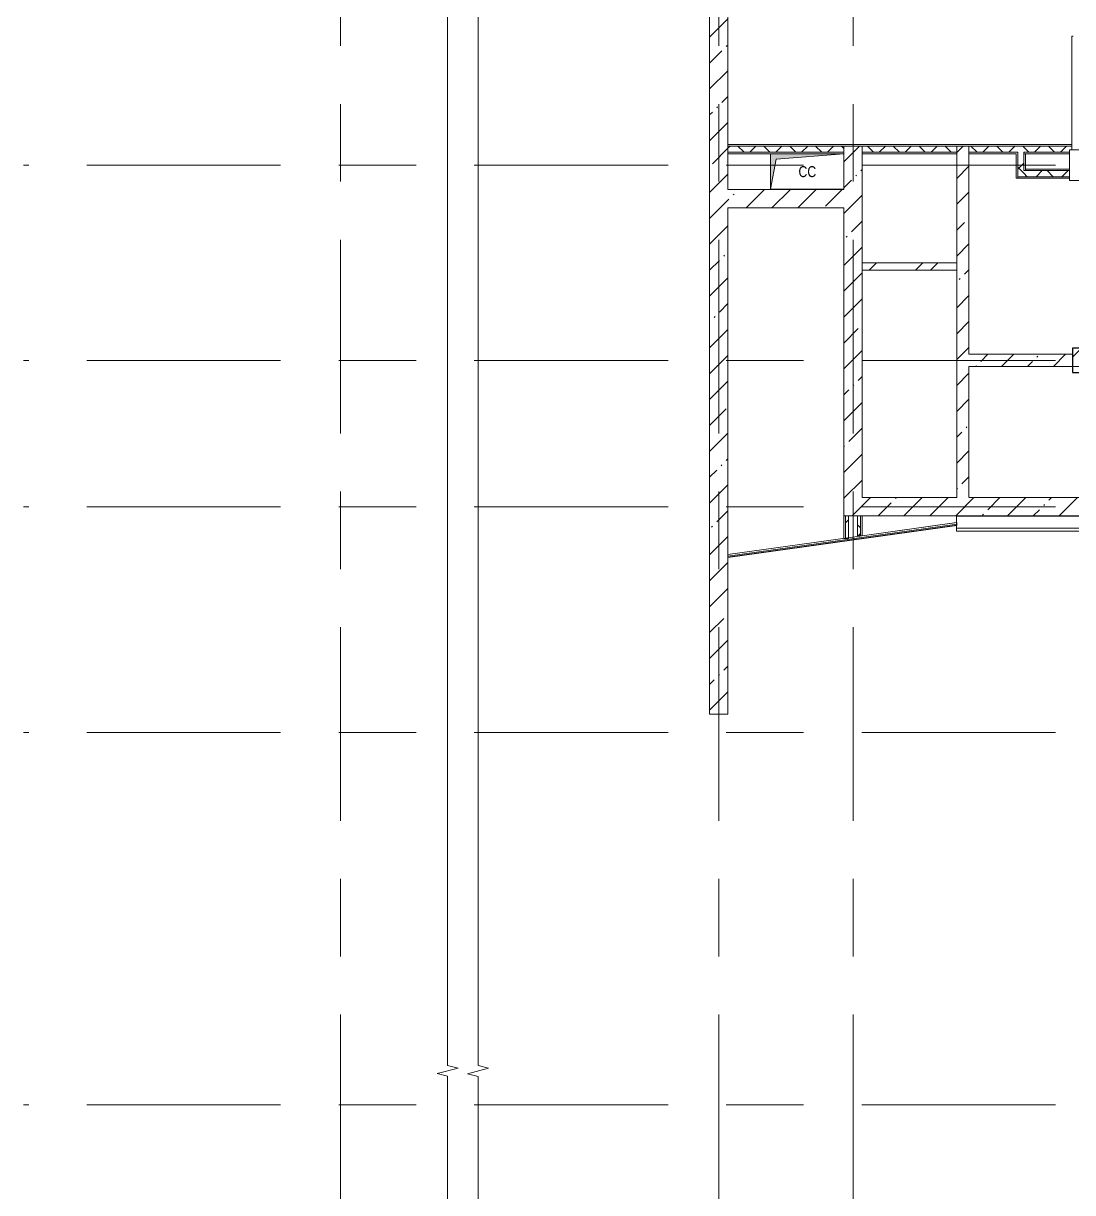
# Model space of a CAD drawing. Header units: millimetres. Extents: x 92932 to 275892, y -43515 to 30371.
# Drawn here: x 92932 to 110132, y -5123 to 14040 of the extents above; entities that cross this region are included whole.
import ezdxf

# ---------------------------------------------------------------- set-up
doc = ezdxf.new("R2010")
doc.units = ezdxf.units.MM
doc.linetypes.add('Осевые', pattern=[6350, 1270, -952.5, 3175, -952.5])
for name, color, linetype, lineweight in [('Колонны', 7, 'Continuous', 9), ('Колонны-1', 7, 'Continuous', 25), ('Обобщенные модели', 7, 'Continuous', 9), ('Общие ребра', 7, 'Continuous', 9), ('Оси-1', 7, 'Осевые', 9), ('Стены', 7, 'Continuous', 9), ('Стены-1', 7, 'Continuous', 18), ('Типовые аннотации', 7, 'Continuous', 9), ('Штриховка разреза-1', 7, 'Continuous', 9), ('Элементы узлов', 7, 'Continuous', 9), ('Элементы узлов-1', 7, 'Continuous', 5)]:
    doc.layers.add(name, color=color, linetype=linetype, lineweight=lineweight)
doc.layers.add('Обобщенные модели-2', color=7, linetype='Continuous', lineweight=9, true_color=0xffbc79)
doc.styles.add('Arial', font='Arial.ttf', dxfattribs={"width": 0.8, "height": 180})
pattern_1 = [(45, (0, 0), (-424.264, 424.264), [600, -100, 20, -100]), (45, (0, 424), (-424.264, 424.264), [])]
pattern_2 = [(45, (0, 0), (-212.132, 212.132), []), (135, (0, 0), (-212.132, -212.132), [])]

# ---------------------------------------------------------------- blocks, each defined once
blk = doc.blocks.new('Обобщенные модели 26 - Обобщенные модели 26-1197534-План 3-го этажа на отм_ _2_700')
at = {"layer": 'Обобщенные модели'}
for p, q in [((110582, 11967), (110082, 11967)), ((110082, 11967), (110082, 11467)), ((110582, 11467), (110582, 11967)), ((110082, 11467), (110582, 11467))]:
    blk.add_line(p, q, dxfattribs=at)
blk = doc.blocks.new('170_ОтверстиеПрямоугольноеВертикальное - 170_ОтверстиеПрямоугольноеВертикальное-5688922-План 3-го этажа на отм_ _2_700')
at = {"layer": 'Обобщенные модели'}
for p, q in [((-600, -290), (-600, 290)), ((-600, 290), (600, 290)), ((600, 290), (600, -290)), ((600, -290), (-600, -290))]:
    blk.add_line(p, q, dxfattribs=at)
blk = doc.blocks.new('Колонна 89 - Колонна 40-55-4749747-План 3-го этажа на отм_ _2_700')
at = {"layer": 'Колонны'}
h = blk.add_hatch(dxfattribs=at)
h.set_pattern_fill('FP_17', color=256, style=0, pattern_type=2)
h.set_pattern_definition([(45, (-32400, 15200), (-493.914, 493.914), []), (45, (-31906.1, 15200), (-493.914, 493.914), [873.125, -174.625, 6.706, -167.919])])
h.paths.add_polyline_path([(77732, 23517), (78132, 23517), (78132, 23917), (77732, 23917)], flags=0)
at = {"layer": 'Колонны-1'}
for p, q in [((78132, 23917), (77732, 23917)), ((77732, 23917), (77732, 23517)), ((78132, 23517), (78132, 23917)), ((77732, 23517), (78132, 23517))]:
    blk.add_line(p, q, dxfattribs=at)
blk = doc.blocks.new('Линия разрыва1 - М 200-4771509-План 3-го этажа на отм_ _2_700')
at = {"layer": 'Элементы узлов'}
for p, q in [((-88, 0), (-29546, 0)), ((-44, 170), (-88, 0)), ((45, -172), (-44, 170)), ((90, 0), (45, -172)), ((29546, 0), (90, 0))]:
    blk.add_line(p, q, dxfattribs=at)

msp = doc.modelspace()

# ---------------------------------------------------------------- hatches: boundary and pattern name
at = {"layer": 'Штриховка разреза-1'}
h = msp.add_hatch(dxfattribs=at)
h.set_pattern_fill('FP_1', color=256, style=0, pattern_type=2)
h.set_pattern_definition(pattern_1)
h.paths.add_polyline_path([(104181.6, 2717.1), (104481.6, 2717.1), (104481.6, 14367.1), (104475.6, 14367.1), (104475.6, 15867.1), (104481.6, 15867.1), (104481.6, 23567.1), (104181.6, 23566.1), (104181.6, 8517.1)], flags=0)
h = msp.add_hatch(dxfattribs=at)
h.set_pattern_fill('FP_2', color=256, style=0, pattern_type=2)
h.set_pattern_definition(pattern_2)
h.paths.add_polyline_path([(106681.6, 11927.1), (108231.6, 11927.1), (108231.6, 12027.1), (106681.6, 12027.1)], flags=0)
h.paths.add_polyline_path([(110081.6, 11927.1), (110081.6, 11967.1), (110116.6, 11967.1), (110116.6, 12027.1), (108431.6, 12027.1), (108431.6, 11927.1), (109331.6, 11927.1)], flags=0)
h.paths.add_polyline_path([(106381.6, 11927.1), (106381.6, 12027.1), (104481.6, 12027.1), (104481.6, 11927.1), (105144.5, 11927.1)], flags=0)
h = msp.add_hatch(dxfattribs=at)
h.set_pattern_fill('FP_1', color=256, style=0, pattern_type=2)
h.set_pattern_definition(pattern_1)
h.paths.add_polyline_path([(106381.6, 6267.1), (106681.6, 6267.1), (106681.6, 12027.1), (106381.6, 12027.1), (106381.6, 6784.1)], flags=0)
h = msp.add_hatch(dxfattribs=at)
h.set_pattern_fill('FP_1', color=256, style=0, pattern_type=2)
h.set_pattern_definition(pattern_1)
h.paths.add_polyline_path([(108231.6, 6267.1), (108431.6, 6269.1), (108431.6, 12027.1), (108231.6, 12027.1), (108231.6, 6784.1)], flags=0)
h = msp.add_hatch(dxfattribs=at)
h.set_pattern_fill('FP_2', color=256, style=0, pattern_type=2)
h.set_pattern_definition(pattern_2)
h.paths.add_polyline_path([(109231.6, 11527.1), (109331.6, 11527.1), (109331.6, 11927.1), (109231.6, 11927.1), (109231.6, 11902.1)], flags=0)
h = msp.add_hatch(dxfattribs=at)
h.set_pattern_fill('FP_2', color=256, style=0, pattern_type=2)
h.set_pattern_definition(pattern_2)
h.paths.add_polyline_path([(109356.6, 11527.1), (110081.6, 11527.1), (110081.6, 11627.1), (109331.6, 11627.1), (109331.6, 11527.1)], flags=0)
h = msp.add_hatch(dxfattribs=at)
h.set_pattern_fill('FP_1', color=256, style=0, pattern_type=2)
h.set_pattern_definition(pattern_1)
h.paths.add_polyline_path([(106381.6, 11017.1), (106381.6, 11317.1), (104481.6, 11317.1), (104481.6, 11017.1), (105144.5, 11017.1)], flags=0)
h = msp.add_hatch(dxfattribs=at)
h.set_pattern_fill('FP_12', color=256, style=0, pattern_type=2)
h.set_pattern_definition([(45, (0, 0), (-502.8943, 502.8943), []), (45, (0, 762), (-502.8943, 502.8943), [])])
h.paths.add_polyline_path([(108231.6, 9997.1), (108231.6, 10117.1), (106681.6, 10117.1), (106681.6, 9997.1)], flags=0)
h = msp.add_hatch(dxfattribs=at)
h.set_pattern_fill('FP_1', color=256, style=0, pattern_type=2)
h.set_pattern_definition(pattern_1)
h.paths.add_polyline_path([(110131.6, 8417.1), (110131.6, 8617.1), (108431.6, 8617.1), (108431.6, 8417.1)], flags=0)
h = msp.add_hatch(dxfattribs=at)
h.set_pattern_fill('FP_1', color=256, style=0, pattern_type=2)
h.set_pattern_definition(pattern_1)
h.paths.add_polyline_path([(128207.3, 5967.1), (128781.6, 5967.1), (128781.6, 6267.1), (106381.6, 6267.1), (106381.6, 5967.1), (128182.5, 5967.1)], flags=0)
h = msp.add_hatch(dxfattribs=at)
h.set_pattern_fill('FP_2', color=256, style=0, pattern_type=2)
h.set_pattern_definition(pattern_2)
h.paths.add_polyline_path([(106456.6, 5599.5), (106456.6, 5967.1), (106406.6, 5967.1), (106406.6, 5599.5)], flags=0)
h = msp.add_hatch(dxfattribs=at)
h.set_pattern_fill('FP_2', color=256, style=0, pattern_type=2)
h.set_pattern_definition(pattern_2)
h.paths.add_polyline_path([(106656.6, 5641.6), (106656.6, 5967.1), (106606.6, 5967.1), (106606.6, 5641.6)], flags=0)
at = {"layer": 'Элементы узлов-1'}
msp.add_hatch(color=256, dxfattribs=at).paths.add_polyline_path([(105181.6, 11322.1), (105270.6, 11813.1), (106381.6, 11902.1), (105181.6, 11902.1)], flags=0)

# ---------------------------------------------------------------- linework, layer by layer
at = {"layer": 'Обобщенные модели-2'}
for p, q in [((106381.6, 11902.1), (105181.6, 11902.1)), ((105181.6, 11902.1), (105181.6, 11322.1)), ((106381.6, 11322.1), (106381.6, 11902.1)), ((105181.6, 11322.1), (106381.6, 11322.1))]:
    msp.add_line(p, q, dxfattribs=at)
at = {"layer": 'Общие ребра'}
for p, q in [((104181.6, 23566.1), (104181.6, 8517.1)), ((104481.6, 12052.1), (104481.6, 12027.1)), ((104481.6, 12027.1), (106381.6, 12027.1)), ((104481.6, 12027.1), (104481.6, 11927.1)), ((104481.6, 11927.1), (104481.6, 11902.1)), ((104481.6, 11927.1), (106381.6, 11927.1)), ((106381.6, 12027.1), (106681.6, 12027.1)), ((106381.6, 11927.1), (106381.6, 12027.1)), ((106381.6, 12027.1), (106681.6, 12027.1)), ((106381.6, 11902.1), (106381.6, 11927.1)), ((106681.6, 11927.1), (106681.6, 12027.1)), ((106681.6, 12027.1), (108231.6, 12027.1)), ((106681.6, 11902.1), (106681.6, 11927.1)), ((106681.6, 11927.1), (108231.6, 11927.1)), ((108231.6, 12027.1), (108431.6, 12027.1)), ((108231.6, 11927.1), (108231.6, 12027.1)), ((108231.6, 12027.1), (108431.6, 12027.1)), ((108231.6, 11902.1), (108231.6, 11927.1)), ((108431.6, 11927.1), (108431.6, 12027.1)), ((108431.6, 12027.1), (110116.6, 12027.1)), ((108431.6, 11902.1), (108431.6, 11927.1)), ((108431.6, 11927.1), (109231.6, 11927.1)), ((109231.6, 11902.1), (109231.6, 11927.1)), ((109231.6, 11902.1), (109231.6, 11527.1)), ((109331.6, 11927.1), (110081.6, 11927.1)), ((109331.6, 11902.1), (109331.6, 11927.1)), ((109356.6, 11902.1), (109331.6, 11902.1)), ((109331.6, 11902.1), (109331.6, 11627.1)), ((109331.6, 11527.1), (109231.6, 11527.1)), ((109231.6, 11502.1), (109231.6, 11527.1)), ((109231.6, 11527.1), (109231.6, 11502.1)), ((109356.6, 11627.1), (109331.6, 11627.1)), ((109356.6, 11527.1), (109331.6, 11527.1)), ((109356.6, 11652.1), (109356.6, 11627.1)), ((110081.6, 11627.1), (109356.6, 11627.1)), ((110081.6, 11527.1), (109356.6, 11527.1)), ((104481.6, 5333.6), (104481.6, 11015.1)), ((106681.6, 10117.1), (106681.6, 9997.1)), ((108231.6, 9997.1), (108231.6, 10117.1)), ((104181.6, 8517.1), (104181.6, 2717.1)), ((108431.6, 8417.1), (108431.6, 8415.1)), ((111066.9, 6267.1), (108433.6, 6267.1)), ((106406.6, 5599.5), (106406.6, 5967.1)), ((106656.6, 5641.6), (106656.6, 5967.1)), ((108225.6, 5967.1), (108229.6, 5967.1)), ((127548.2, 5967.1), (108225.6, 5967.1)), ((127538.9, 5965.1), (108225.6, 5965.1)), ((108231.6, 5967.1), (128182.5, 5967.1)), ((108231.6, 5834.2), (104481.6, 5307.2)), ((108231.6, 5816.1), (104481.6, 5289)), ((108231.6, 5814), (104481.6, 5287)), ((106681.6, 5641.6), (108231.6, 5859.5)), ((108231.6, 5859.5), (106681.6, 5641.6)), ((128231.5, 5765.1), (108225.6, 5765.1)), ((128273.4, 5720.1), (108225.6, 5720.1)), ((104481.6, 5332.5), (104481.6, 5307.2)), ((104481.6, 5307.2), (104481.6, 5289)), ((104481.6, 5289), (104481.6, 5287)), ((104481.6, 5287), (104481.6, 5285))]:
    msp.add_line(p, q, dxfattribs=at)
at = {"layer": 'Оси-1'}
for p, q in [((98131.6, 25417.1), (98131.6, -41737.8)), ((104331.6, 25417.1), (104331.6, -41737.8)), ((106531.6, 25417.1), (106531.6, -41737.8)), ((150171.6, 11717.1), (92932.1, 11717.1)), ((150171.6, 8517.1), (92932.1, 8517.1)), ((150171.6, 6117.1), (92932.1, 6117.1)), ((150171.6, 2417.1), (92932.1, 2417.1)), ((150171.6, -3682.9), (92932.1, -3682.9))]:
    msp.add_line(p, q, dxfattribs=at)
at = {"layer": 'Стены'}
for p, q in [((104483.6, 12054.1), (110114.6, 12054.1)), ((110116.6, 12052.1), (104483.6, 12052.1))]:
    msp.add_line(p, q, dxfattribs=at)
at = {"layer": 'Стены-1'}
for p, q in [((104481.6, 12052.1), (104481.6, 14367.1)), ((110141.6, 13832.1), (110116.6, 13832.1)), ((110116.6, 13832.1), (110116.6, 11967.1)), ((110116.6, 12052.1), (104481.6, 12052.1)), ((104481.6, 11317.1), (104481.6, 11902.1)), ((104481.6, 11902.1), (106381.6, 11902.1)), ((106381.6, 11902.1), (106381.6, 11317.1)), ((106681.6, 10117.1), (106681.6, 11902.1)), ((106681.6, 11902.1), (108231.6, 11902.1)), ((108231.6, 11902.1), (108231.6, 10117.1)), ((108431.6, 8617.1), (108431.6, 11902.1)), ((108431.6, 11902.1), (109206.6, 11902.1)), ((109206.6, 11902.1), (109206.6, 11502.1)), ((109356.6, 11902.1), (110081.6, 11902.1)), ((109356.6, 11652.1), (109356.6, 11902.1)), ((110116.6, 11967.1), (110116.6, 12052.1)), ((110116.6, 11967.1), (110266.6, 11967.1)), ((109206.6, 11502.1), (109231.6, 11502.1)), ((109231.6, 11502.1), (109356.6, 11502.1)), ((110081.6, 11652.1), (109356.6, 11652.1)), ((109356.6, 11502.1), (110081.6, 11502.1)), ((110081.6, 11502.1), (110081.6, 11652.1)), ((106381.6, 11317.1), (104481.6, 11317.1)), ((104481.6, 11015.1), (104481.6, 11017.1)), ((104481.6, 11017.1), (106381.6, 11017.1)), ((106381.6, 11017.1), (106379.6, 11017.1)), ((106379.6, 11015.1), (106379.6, 5600.4)), ((106381.6, 11017.1), (106381.6, 6267.1)), ((106381.6, 5600.4), (106381.6, 11017.1)), ((108231.6, 10117.1), (106681.6, 10117.1)), ((106681.6, 6267.1), (106681.6, 9997.1)), ((106681.6, 9997.1), (108231.6, 9997.1)), ((108231.6, 9997.1), (108231.6, 6267.1)), ((110131.6, 8617.1), (108431.6, 8617.1)), ((110131.6, 8417.1), (110131.6, 8617.1)), ((108431.6, 8417.1), (110131.6, 8417.1)), ((110531.6, 8417.1), (108431.6, 8417.1)), ((108431.6, 6269.1), (108431.6, 8415.1)), ((108433.6, 8415.1), (113881.6, 8415.1)), ((106381.6, 6267.1), (106381.6, 5967.1)), ((108231.6, 6267.1), (106681.6, 6267.1)), ((106381.6, 5967.1), (108225.6, 5967.1)), ((106381.6, 5967.1), (106381.6, 5599.5)), ((106456.6, 5967.1), (106381.6, 5967.1)), ((106456.6, 5599.5), (106456.6, 5967.1)), ((106606.6, 5967.1), (106606.6, 5641.6)), ((106681.6, 5967.1), (106606.6, 5967.1)), ((106681.6, 5641.6), (106681.6, 5967.1)), ((108225.6, 5967.1), (108225.6, 5718.1)), ((104481.6, 5285), (108231.6, 5812)), ((108229.6, 5861.2), (106681.6, 5643.7)), ((108231.6, 5859.5), (108231.6, 5861.5)), ((108231.6, 5812), (108231.6, 5859.5)), ((106681.6, 5641.6), (104481.6, 5332.5)), ((106379.6, 5600.4), (106381.6, 5600.4)), ((106381.6, 5599.5), (106456.6, 5599.5)), ((106606.6, 5641.6), (106681.6, 5641.6)), ((106681.6, 5643.7), (106681.6, 5641.6)), ((108225.6, 5718.1), (127968.1, 5718.1)), ((104481.6, 5332.5), (104481.6, 5333.6)), ((104481.6, 2717.1), (104481.6, 5285)), ((104181.6, 2717.1), (104481.6, 2717.1))]:
    msp.add_line(p, q, dxfattribs=at)
at = {"layer": 'Элементы узлов'}
for p, q in [((106381.6, 11902.1), (105181.6, 11902.1)), ((105181.6, 11902.1), (105181.6, 11322.1)), ((106381.6, 11902.1), (105270.6, 11813.1)), ((105270.6, 11813.1), (106381.6, 11902.1)), ((106381.6, 11322.1), (106381.6, 11902.1)), ((105270.6, 11813.1), (105181.6, 11322.1)), ((105181.6, 11322.1), (105270.6, 11813.1)), ((105181.6, 11322.1), (106381.6, 11322.1))]:
    msp.add_line(p, q, dxfattribs=at)

# ---------------------------------------------------------------- block references
at = {"layer": 'Колонны'}
msp.add_blockref('Колонна 89 - Колонна 40-55-4749747-План 3-го этажа на отм_ _2_700', (32400, -15200), dxfattribs=at)
at = {"layer": 'Обобщенные модели'}
msp.add_blockref('Обобщенные модели 26 - Обобщенные модели 26-1197534-План 3-го этажа на отм_ _2_700', (0, 0), dxfattribs=at)
at = {"layer": 'Элементы узлов'}
for p, rotation in [((99886.6, -3128.8), 90.0000000000004), ((100386.6, -3128.8), 270.0000000000001)]:
    msp.add_blockref('Линия разрыва1 - М 200-4771509-План 3-го этажа на отм_ _2_700', p, dxfattribs=dict(at, rotation=rotation))
msp.add_blockref('170_ОтверстиеПрямоугольноеВертикальное - 170_ОтверстиеПрямоугольноеВертикальное-5688922-План 3-го этажа на отм_ _2_700', (105781.6, 11612.1), dxfattribs=at)

# ---------------------------------------------------------------- texts
at = {"layer": 'Типовые аннотации', "insert": (105637.8, 11700.1), "char_height": 180, "width": 359.156, "attachment_point": 1, "style": 'Arial'}
msp.add_mtext('СС', dxfattribs=at)

doc.saveas('drawing.dxf')
